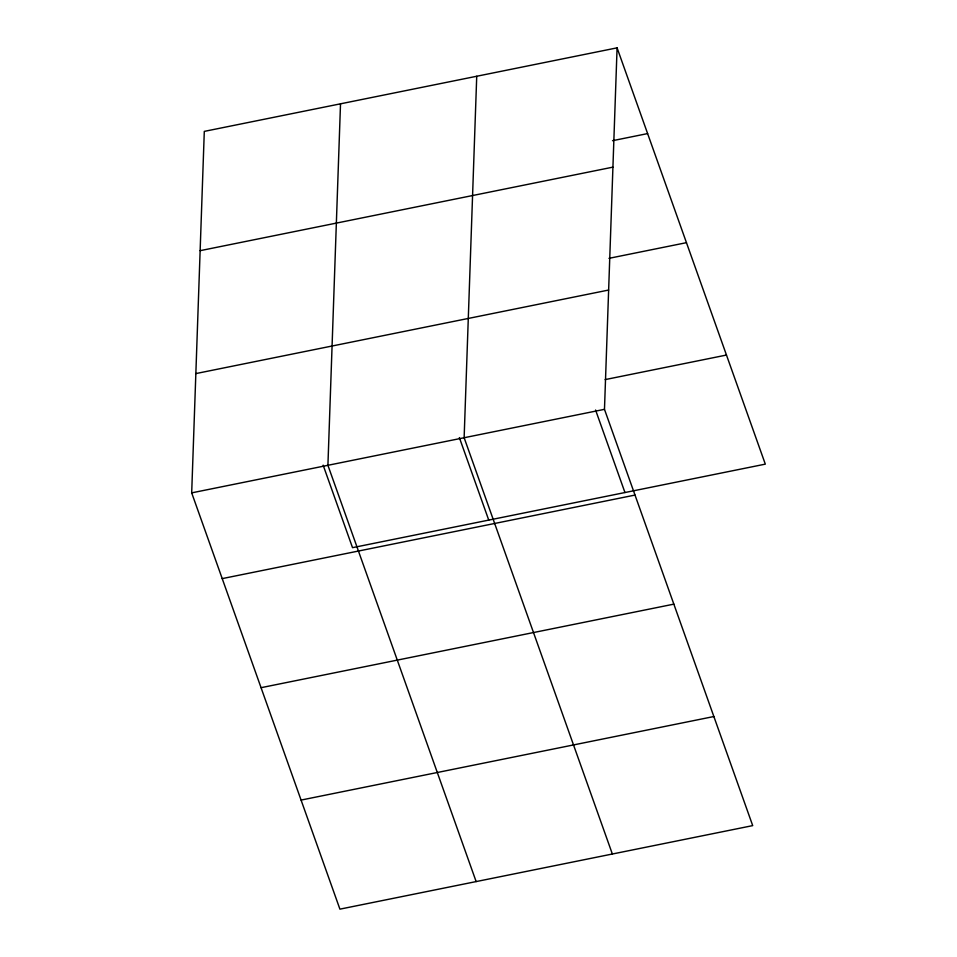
<?xml version="1.0" encoding="UTF-8"?>
<svg xmlns="http://www.w3.org/2000/svg" width="957" height="957" viewBox="0 0 957 957"><rect width="100%" height="100%" fill="white"/><g stroke="black" fill="none" stroke-linecap="round" stroke-linejoin="round"><path stroke-width="1.44" d="M617.086 47.85L604.477 409.333L752.704 825.616L339.914 909.15L191.687 492.867L204.296 131.384L617.086 47.85L765.313 464.133L352.523 547.667L323.143 465.162M340.513 103.823L327.916 465.305L476.143 881.576M476.73 76.249L464.133 437.732L612.36 854.015M612.528 140.691L647.614 133.585M200.133 250.674L612.923 167.14M608.963 258.342L686.456 242.671M195.85 373.589L608.64 290.043M605.123 379.606L726.471 355.047M191.687 492.867L604.477 409.333M222.215 578.614L635.005 495.068M261.058 687.688L673.848 604.142M301.084 800.076L713.862 716.53M595.577 410.027L624.957 492.532M459.36 437.588L488.74 520.094"/></g></svg>
